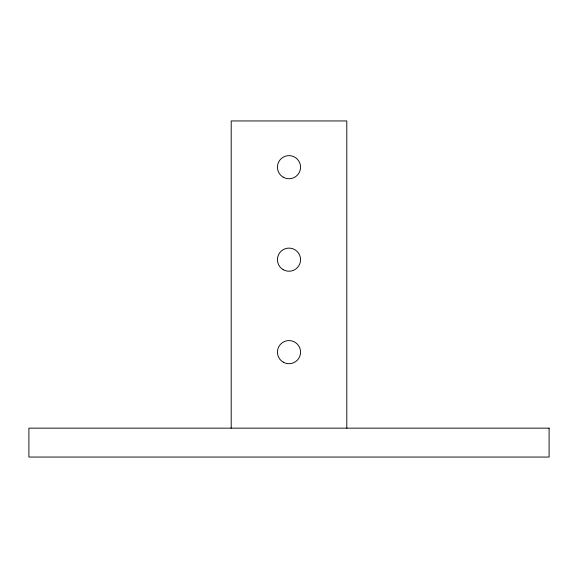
<?xml version="1.0" encoding="UTF-8"?>
<svg xmlns="http://www.w3.org/2000/svg" width="578" height="578" viewBox="0 0 578 578"><rect width="100%" height="100%" fill="white"/><g stroke="black" fill="none" stroke-linecap="round" stroke-linejoin="round"><path stroke-width="0.87" d="M346.8 428.154L346.8 120.947L231.2 120.947L231.2 428.154M549.1 428.154L28.9 428.154L28.9 457.054L549.1 457.054L549.1 428.154M283.22 269.68A11.56 11.56 0 0 0 300.56 259.666A11.56 11.56 0 0 0 283.22 249.653A11.56 11.56 0 0 0 283.22 269.68M283.22 177.2A11.56 11.56 0 0 0 300.56 167.187A11.56 11.56 0 0 0 283.22 157.173A11.56 11.56 0 0 0 283.22 177.2M283.22 362.16A11.56 11.56 0 0 0 300.56 352.147A11.56 11.56 0 0 0 283.22 342.133A11.56 11.56 0 0 0 283.22 362.16"/></g></svg>
